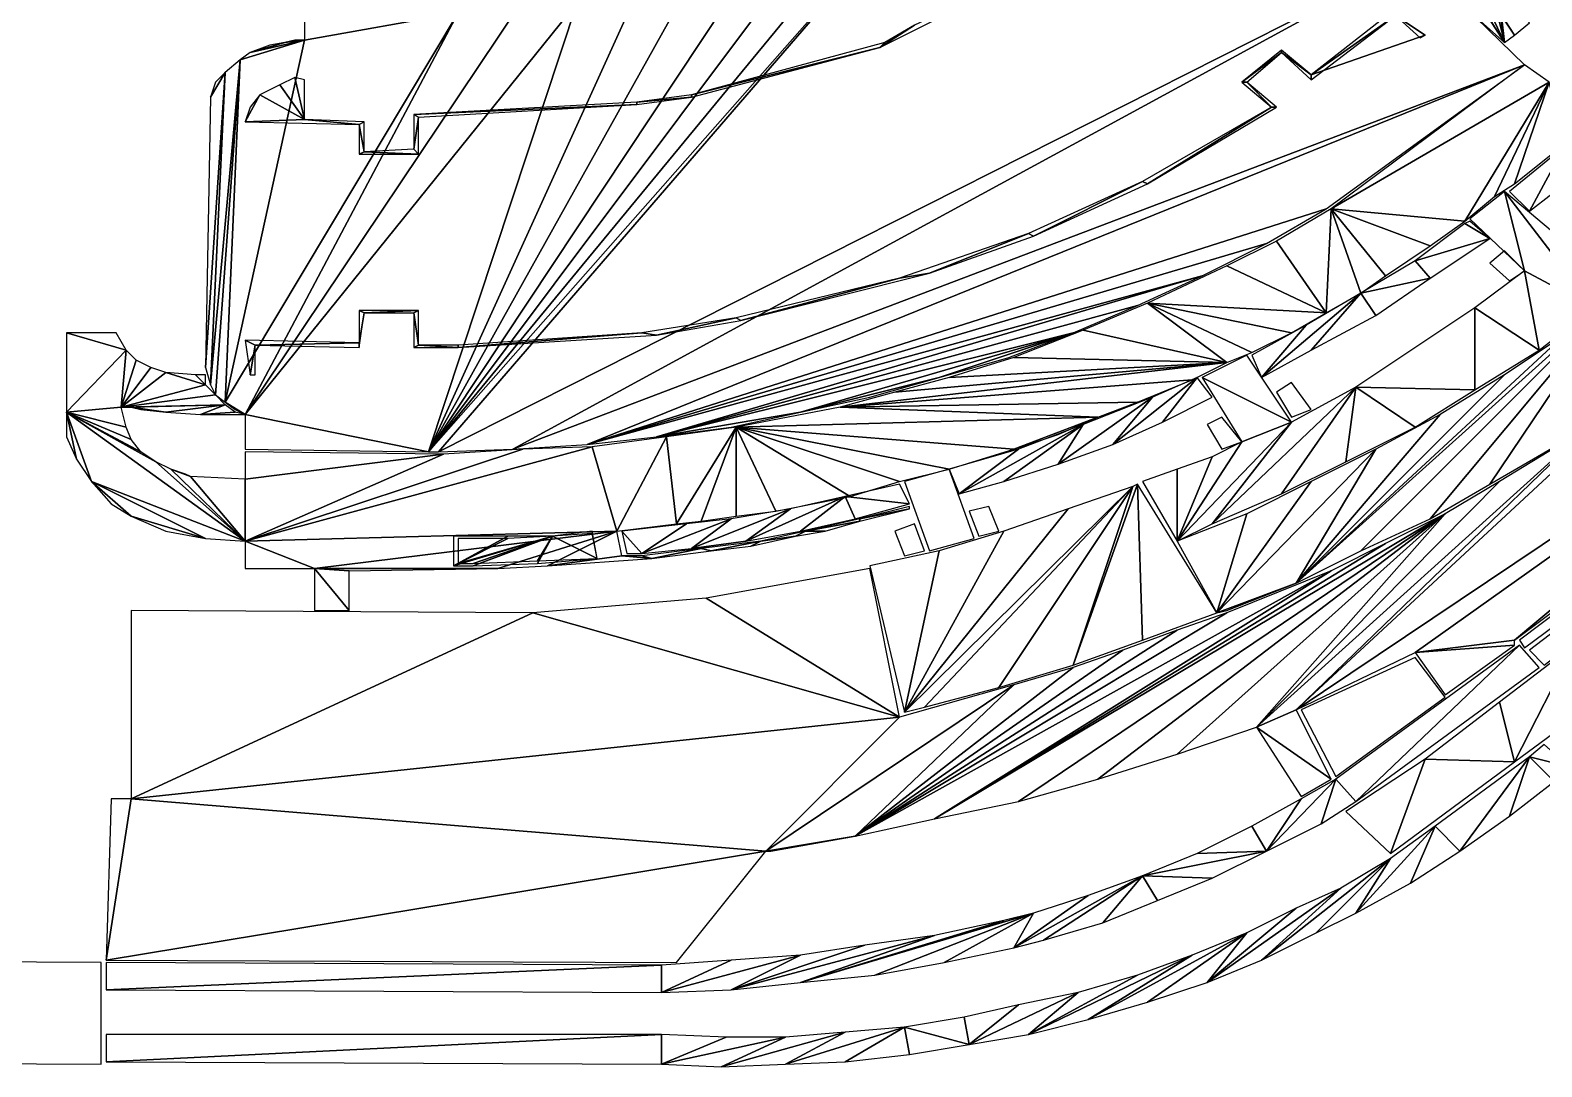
# Model space of a CAD drawing. Extents: x -35430092 to -35393830, y 11991942 to 12015432.
# Drawn here: x -35410964 to -35410115, y 12001135 to 12001716 of the extents above; entities that cross this region are included whole.
import ezdxf

# ---------------------------------------------------------------- set-up
doc = ezdxf.new("R2010")
doc.units = 0

msp = doc.modelspace()

# ---------------------------------------------------------------- linework, layer by layer
at = {"layer": 'mg_to_dxf', "color": 52}
for points in [[(-35410575.72, 12002894.09), (-35410575.72, 12002894.09), (-35410096.86, 12001709.47), (-35410511.69, 12002882.96)], [(-35410096.86, 12001709.47), (-35410096.86, 12001709.47), (-35410575.72, 12002894.09), (-35410096.86, 12001719.21)], [(-35410511.69, 12002882.96), (-35410511.69, 12002882.96), (-35410096.86, 12001709.47), (-35410450.44, 12002867.64)], [(-35410135.84, 12001709.47), (-35410135.84, 12001709.47), (-35410881.97, 12002867.64), (-35410873.62, 12002870.43)], [(-35410135.84, 12001709.47), (-35410135.84, 12001709.47), (-35410873.62, 12002870.43), (-35410144.19, 12001765.15)], [(-35410130.27, 12001713.65), (-35410130.27, 12001713.65), (-35410895.89, 12002857.9), (-35410881.97, 12002867.64)], [(-35410130.27, 12001713.65), (-35410130.27, 12001713.65), (-35410881.97, 12002867.64), (-35410135.84, 12001709.47)], [(-35410450.44, 12002867.64), (-35410450.44, 12002867.64), (-35410096.86, 12001709.47), (-35410380.84, 12002845.37)], [(-35410130.27, 12001713.65), (-35410130.27, 12001713.65), (-35410895.89, 12002857.9), (-35410130.27, 12001713.65)], [(-35410130.27, 12001713.65), (-35410130.27, 12001713.65), (-35410895.89, 12002857.9)], [(-35410121.92, 12001720.61), (-35410121.92, 12001720.61), (-35410895.89, 12002857.9), (-35410130.27, 12001713.65)], [(-35410380.84, 12002845.37), (-35410380.84, 12002845.37), (-35410096.86, 12001709.47), (-35410353, 12002834.23)], [(-35410353, 12002834.23), (-35410353, 12002834.23), (-35410096.86, 12001709.47), (-35410280.61, 12002800.83)], [(-35410280.61, 12002800.83), (-35410280.61, 12002800.83), (-35410096.86, 12001709.47), (-35410252.77, 12002786.91)], [(-35410252.77, 12002786.91), (-35410252.77, 12002786.91), (-35410096.86, 12001709.47), (-35410169.25, 12002735.4)], [(-35410169.25, 12002735.4), (-35410169.25, 12002735.4), (-35410096.86, 12001709.47), (-35410080.16, 12002661.62)], [(-35410734.41, 12001479.78), (-35410734.41, 12001479.78), (-35410469.93, 12001786.03), (-35410739.98, 12001479.78)], [(-35410469.93, 12001786.03), (-35410469.93, 12001786.03), (-35410497.77, 12001773.5), (-35410739.98, 12001479.78)], [(-35410185.95, 12001756.8), (-35410185.95, 12001756.8), (-35410469.93, 12001786.03), (-35410734.41, 12001479.78)], [(-35410528.39, 12001762.37), (-35410528.39, 12001762.37), (-35410739.98, 12001479.78), (-35410497.77, 12001773.5)], [(-35410486.63, 12001706.69), (-35410486.63, 12001706.69), (-35410366.92, 12001766.54), (-35410467.14, 12001719.21)], [(-35410559.02, 12001752.62), (-35410559.02, 12001752.62), (-35410739.98, 12001479.78), (-35410528.39, 12001762.37)], [(-35410141.41, 12001759.58), (-35410141.41, 12001759.58), (-35410135.84, 12001709.47), (-35410144.19, 12001765.15)], [(-35410141.41, 12001759.58), (-35410141.41, 12001759.58), (-35410141.41, 12001754.01), (-35410135.84, 12001709.47)], [(-35410592.43, 12001744.27), (-35410592.43, 12001744.27), (-35410739.98, 12001479.78), (-35410559.02, 12001752.62)], [(-35410692.65, 12001481.18), (-35410692.65, 12001481.18), (-35410185.95, 12001756.8), (-35410734.41, 12001479.78)], [(-35410124.7, 12001696.94), (-35410124.7, 12001696.94), (-35410185.95, 12001756.8), (-35410692.65, 12001481.18)], [(-35410141.41, 12001754.01), (-35410141.41, 12001754.01), (-35410141.41, 12001748.45), (-35410135.84, 12001709.47)], [(-35410623.05, 12001737.31), (-35410623.05, 12001737.31), (-35410739.98, 12001479.78), (-35410592.43, 12001744.27)], [(-35410144.19, 12001742.88), (-35410144.19, 12001742.88), (-35410149.76, 12001738.7), (-35410135.84, 12001709.47)], [(-35410141.41, 12001748.45), (-35410141.41, 12001748.45), (-35410144.19, 12001742.88), (-35410135.84, 12001709.47)], [(-35410656.46, 12001731.74), (-35410656.46, 12001731.74), (-35410739.98, 12001479.78), (-35410623.05, 12001737.31)], [(-35410149.76, 12001738.7), (-35410149.76, 12001738.7), (-35410160.9, 12001731.74), (-35410135.84, 12001709.47)], [(-35410842.99, 12001500.66), (-35410842.99, 12001500.66), (-35410723.28, 12001726.17), (-35410854.13, 12001507.62)], [(-35410723.28, 12001726.17), (-35410723.28, 12001726.17), (-35410809.58, 12001710.86), (-35410854.13, 12001507.62)], [(-35410842.99, 12001500.66), (-35410842.99, 12001500.66), (-35410739.98, 12001479.78), (-35410656.46, 12001731.74)], [(-35410689.87, 12001728.96), (-35410689.87, 12001728.96), (-35410842.99, 12001500.66), (-35410656.46, 12001731.74)], [(-35410689.87, 12001728.96), (-35410689.87, 12001728.96), (-35410723.28, 12001726.17), (-35410842.99, 12001500.66)], [(-35410723.28, 12001726.17), (-35410723.28, 12001726.17), (-35410809.58, 12001727.57), (-35410809.58, 12001710.86)], [(-35410244.42, 12001691.37), (-35410244.42, 12001691.37), (-35410180.38, 12001713.65), (-35410199.87, 12001726.17)], [(-35410197.09, 12001724.78), (-35410197.09, 12001724.78), (-35410180.38, 12001713.65), (-35410244.42, 12001691.37)], [(-35410244.42, 12001688.59), (-35410244.42, 12001688.59), (-35410197.09, 12001724.78), (-35410244.42, 12001691.37)], [(-35410197.09, 12001724.78), (-35410197.09, 12001724.78), (-35410183.17, 12001712.25), (-35410180.38, 12001713.65)], [(-35410486.63, 12001706.69), (-35410486.63, 12001706.69), (-35410467.14, 12001719.21), (-35410483.85, 12001709.47)], [(-35410854.13, 12001507.62), (-35410854.13, 12001507.62), (-35410809.58, 12001710.86), (-35410845.78, 12001699.73)], [(-35410845.78, 12001699.73), (-35410845.78, 12001699.73), (-35410809.58, 12001710.86), (-35410840.21, 12001703.9)], [(-35410809.58, 12001710.86), (-35410809.58, 12001710.86), (-35410820.72, 12001709.47), (-35410840.21, 12001703.9)], [(-35410840.21, 12001703.9), (-35410840.21, 12001703.9), (-35410820.72, 12001709.47), (-35410829.07, 12001708.08)], [(-35410809.58, 12001710.86), (-35410809.58, 12001710.86), (-35410815.15, 12001710.86), (-35410820.72, 12001709.47)], [(-35410592.43, 12001680.24), (-35410592.43, 12001680.24), (-35410486.63, 12001706.69), (-35410483.85, 12001709.47)], [(-35410862.48, 12001517.37), (-35410862.48, 12001517.37), (-35410845.78, 12001699.73), (-35410854.13, 12001692.76)], [(-35410859.7, 12001511.8), (-35410859.7, 12001511.8), (-35410845.78, 12001699.73), (-35410862.48, 12001517.37)], [(-35410859.7, 12001511.8), (-35410859.7, 12001511.8), (-35410854.13, 12001507.62), (-35410845.78, 12001699.73)], [(-35410592.43, 12001678.84), (-35410592.43, 12001678.84), (-35410486.63, 12001706.69), (-35410592.43, 12001680.24)], [(-35410283.39, 12001687.2), (-35410283.39, 12001687.2), (-35410261.12, 12001703.9), (-35410261.12, 12001705.29)], [(-35410280.61, 12001687.2), (-35410280.61, 12001687.2), (-35410261.12, 12001703.9), (-35410283.39, 12001687.2)], [(-35410261.12, 12001703.9), (-35410261.12, 12001703.9), (-35410244.42, 12001691.37), (-35410261.12, 12001705.29)], [(-35410261.12, 12001703.9), (-35410261.12, 12001703.9), (-35410244.42, 12001688.59), (-35410244.42, 12001691.37)], [(-35410865.27, 12001527.11), (-35410865.27, 12001527.11), (-35410854.13, 12001692.76), (-35410862.48, 12001678.84)], [(-35410862.48, 12001517.37), (-35410862.48, 12001517.37), (-35410854.13, 12001692.76), (-35410865.27, 12001527.11)], [(-35410862.48, 12001678.84), (-35410862.48, 12001678.84), (-35410854.13, 12001692.76), (-35410859.7, 12001687.2)], [(-35410809.58, 12001666.32), (-35410809.58, 12001666.32), (-35410815.15, 12001689.98), (-35410823.5, 12001685.8)], [(-35410809.58, 12001666.32), (-35410809.58, 12001666.32), (-35410809.58, 12001688.59), (-35410815.15, 12001689.98)], [(-35410650.89, 12001483.96), (-35410650.89, 12001483.96), (-35410124.7, 12001696.94), (-35410692.65, 12001481.18)], [(-35410236.07, 12001616.2), (-35410236.07, 12001616.2), (-35410124.7, 12001696.94), (-35410650.89, 12001483.96)], [(-35410110.78, 12001687.2), (-35410110.78, 12001687.2), (-35410124.7, 12001696.94), (-35410233.28, 12001616.2)], [(-35410809.58, 12001666.32), (-35410809.58, 12001666.32), (-35410823.5, 12001685.8), (-35410834.64, 12001680.24)], [(-35410266.69, 12001673.28), (-35410266.69, 12001673.28), (-35410280.61, 12001687.2), (-35410283.39, 12001687.2)], [(-35410263.91, 12001673.28), (-35410263.91, 12001673.28), (-35410280.61, 12001687.2), (-35410266.69, 12001673.28)], [(-35410110.78, 12001687.2), (-35410110.78, 12001687.2), (-35410233.28, 12001616.2), (-35410158.11, 12001609.24)], [(-35410141.41, 12001623.16), (-35410141.41, 12001623.16), (-35410110.78, 12001687.2), (-35410158.11, 12001609.24)], [(-35410130.27, 12001630.12), (-35410130.27, 12001630.12), (-35410110.78, 12001687.2), (-35410141.41, 12001623.16)], [(-35410110.78, 12001687.2), (-35410110.78, 12001687.2), (-35410130.27, 12001630.12), (-35410102.43, 12001652.4)], [(-35410842.99, 12001664.92), (-35410842.99, 12001664.92), (-35410834.64, 12001680.24), (-35410840.21, 12001673.28)], [(-35410809.58, 12001666.32), (-35410809.58, 12001666.32), (-35410834.64, 12001680.24), (-35410842.99, 12001664.92)], [(-35410748.33, 12001669.1), (-35410748.33, 12001669.1), (-35410623.05, 12001674.67), (-35410623.05, 12001676.06)], [(-35410745.55, 12001667.71), (-35410745.55, 12001667.71), (-35410623.05, 12001674.67), (-35410748.33, 12001669.1)], [(-35410623.05, 12001676.06), (-35410623.05, 12001676.06), (-35410592.43, 12001678.84), (-35410592.43, 12001680.24)], [(-35410623.05, 12001674.67), (-35410623.05, 12001674.67), (-35410592.43, 12001678.84), (-35410623.05, 12001676.06)], [(-35410336.29, 12001630.12), (-35410336.29, 12001630.12), (-35410266.69, 12001673.28), (-35410339.08, 12001631.52)], [(-35410336.29, 12001630.12), (-35410336.29, 12001630.12), (-35410263.91, 12001673.28), (-35410266.69, 12001673.28)], [(-35410778.96, 12001663.53), (-35410778.96, 12001663.53), (-35410809.58, 12001666.32), (-35410842.99, 12001664.92)], [(-35410776.18, 12001664.92), (-35410776.18, 12001664.92), (-35410809.58, 12001666.32), (-35410778.96, 12001663.53)], [(-35410776.18, 12001648.22), (-35410776.18, 12001648.22), (-35410776.18, 12001664.92), (-35410778.96, 12001663.53)], [(-35410745.55, 12001667.71), (-35410745.55, 12001667.71), (-35410748.33, 12001669.1), (-35410748.33, 12001649.61)], [(-35410745.55, 12001667.71), (-35410745.55, 12001667.71), (-35410748.33, 12001649.61), (-35410745.55, 12001646.83)], [(-35410776.18, 12001648.22), (-35410776.18, 12001648.22), (-35410778.96, 12001663.53), (-35410778.96, 12001646.83)], [(-35410745.55, 12001646.83), (-35410745.55, 12001646.83), (-35410776.18, 12001648.22), (-35410778.96, 12001646.83)], [(-35410748.33, 12001649.61), (-35410748.33, 12001649.61), (-35410776.18, 12001648.22), (-35410745.55, 12001646.83)], [(-35410102.43, 12001651), (-35410102.43, 12001651), (-35410133.05, 12001625.95), (-35410121.92, 12001614.81)], [(-35410102.43, 12001651), (-35410102.43, 12001651), (-35410121.92, 12001614.81), (-35410096.86, 12001634.3)], [(-35410400.33, 12001600.89), (-35410400.33, 12001600.89), (-35410339.08, 12001631.52), (-35410403.11, 12001602.28)], [(-35410400.33, 12001600.89), (-35410400.33, 12001600.89), (-35410336.29, 12001630.12), (-35410339.08, 12001631.52)], [(-35410124.7, 12001581.4), (-35410124.7, 12001581.4), (-35410135.84, 12001625.95), (-35410155.33, 12001610.63)], [(-35410085.73, 12001560.52), (-35410085.73, 12001560.52), (-35410135.84, 12001625.95), (-35410124.7, 12001581.4)], [(-35410085.73, 12001560.52), (-35410085.73, 12001560.52), (-35410099.65, 12001595.32), (-35410135.84, 12001625.95)], [(-35410269.47, 12001596.71), (-35410269.47, 12001596.71), (-35410236.07, 12001616.2), (-35410650.89, 12001483.96)], [(-35410236.07, 12001557.74), (-35410236.07, 12001557.74), (-35410233.28, 12001616.2), (-35410263.91, 12001598.11)], [(-35410216.58, 12001568.87), (-35410216.58, 12001568.87), (-35410233.28, 12001616.2), (-35410236.07, 12001557.74)], [(-35410158.11, 12001609.24), (-35410158.11, 12001609.24), (-35410233.28, 12001616.2), (-35410177.6, 12001595.32)], [(-35410233.28, 12001616.2), (-35410233.28, 12001616.2), (-35410216.58, 12001568.87), (-35410202.66, 12001578.62)], [(-35410177.6, 12001595.32), (-35410177.6, 12001595.32), (-35410233.28, 12001616.2), (-35410202.66, 12001578.62)], [(-35410185.95, 12001586.97), (-35410185.95, 12001586.97), (-35410144.19, 12001599.5), (-35410158.11, 12001607.85)], [(-35410158.11, 12001607.85), (-35410158.11, 12001607.85), (-35410144.19, 12001599.5), (-35410155.33, 12001609.24)], [(-35410269.47, 12001596.71), (-35410269.47, 12001596.71), (-35410650.89, 12001483.96), (-35410305.67, 12001578.62)], [(-35410458.79, 12001580.01), (-35410458.79, 12001580.01), (-35410403.11, 12001602.28), (-35410475.5, 12001577.23)], [(-35410458.79, 12001580.01), (-35410458.79, 12001580.01), (-35410400.33, 12001600.89), (-35410403.11, 12001602.28)], [(-35410263.91, 12001598.11), (-35410263.91, 12001598.11), (-35410291.75, 12001584.19), (-35410236.07, 12001557.74)], [(-35410185.95, 12001586.97), (-35410185.95, 12001586.97), (-35410177.6, 12001577.23), (-35410144.19, 12001599.5)], [(-35410252.77, 12001335.01), (-35410252.77, 12001335.01), (-35409868.57, 12001592.54), (-35410063.45, 12001510.41)], [(-35410252.77, 12001335.01), (-35410252.77, 12001335.01), (-35410185.95, 12001367.03), (-35409868.57, 12001592.54)], [(-35410185.95, 12001367.03), (-35410185.95, 12001367.03), (-35410130.27, 12001373.99), (-35409868.57, 12001592.54)], [(-35410135.84, 12001592.54), (-35410144.19, 12001585.58), (-35410133.05, 12001575.83), (-35410124.7, 12001581.4)], [(-35409868.57, 12001592.54), (-35409868.57, 12001592.54), (-35410130.27, 12001373.99), (-35409854.65, 12001580.01)], [(-35410564.59, 12001553.56), (-35410564.59, 12001553.56), (-35410458.79, 12001580.01), (-35410475.5, 12001577.23)], [(-35410291.75, 12001584.19), (-35410291.75, 12001584.19), (-35410336.29, 12001563.31), (-35410236.07, 12001557.74)], [(-35410216.58, 12001568.87), (-35410216.58, 12001568.87), (-35410177.6, 12001577.23), (-35410185.95, 12001586.97)], [(-35410152.54, 12001560.52), (-35410152.54, 12001560.52), (-35410116.35, 12001536.86), (-35410124.7, 12001581.4)], [(-35410124.7, 12001581.4), (-35410124.7, 12001581.4), (-35410116.35, 12001536.86), (-35410085.73, 12001560.52)], [(-35410305.67, 12001578.62), (-35410305.67, 12001578.62), (-35410650.89, 12001483.96), (-35410611.92, 12001488.14)], [(-35410305.67, 12001578.62), (-35410305.67, 12001578.62), (-35410611.92, 12001488.14), (-35410341.86, 12001561.91)], [(-35410564.59, 12001553.56), (-35410564.59, 12001553.56), (-35410475.5, 12001577.23), (-35410567.37, 12001554.95)], [(-35410216.58, 12001568.87), (-35410216.58, 12001568.87), (-35410208.22, 12001556.35), (-35410177.6, 12001577.23)], [(-35410336.29, 12001563.31), (-35410336.29, 12001563.31), (-35410372.49, 12001547.99), (-35410291.75, 12001529.9)], [(-35410336.29, 12001563.31), (-35410336.29, 12001563.31), (-35410255.55, 12001546.6), (-35410236.07, 12001557.74)], [(-35410336.29, 12001563.31), (-35410336.29, 12001563.31), (-35410277.83, 12001535.46), (-35410255.55, 12001546.6)], [(-35410336.29, 12001563.31), (-35410336.29, 12001563.31), (-35410291.75, 12001529.9), (-35410277.83, 12001535.46)], [(-35410272.26, 12001521.54), (-35410272.26, 12001521.54), (-35410244.42, 12001536.86), (-35410216.58, 12001568.87)], [(-35410247.2, 12001550.78), (-35410247.2, 12001550.78), (-35410272.26, 12001521.54), (-35410216.58, 12001568.87)], [(-35410252.77, 12001406.01), (-35410252.77, 12001406.01), (-35410216.58, 12001424.1), (-35410071.81, 12001568.87)], [(-35410102.43, 12001545.21), (-35410102.43, 12001545.21), (-35410252.77, 12001406.01), (-35410071.81, 12001568.87)], [(-35410216.58, 12001568.87), (-35410216.58, 12001568.87), (-35410244.42, 12001536.86), (-35410208.22, 12001556.35)], [(-35410071.81, 12001568.87), (-35410071.81, 12001568.87), (-35410216.58, 12001424.1), (-35410177.6, 12001442.2)], [(-35410071.81, 12001568.87), (-35410071.81, 12001568.87), (-35410177.6, 12001442.2), (-35410144.19, 12001461.69)], [(-35410071.81, 12001568.87), (-35410071.81, 12001568.87), (-35410144.19, 12001461.69), (-35410108, 12001482.57)], [(-35410778.96, 12001559.13), (-35410778.96, 12001559.13), (-35410778.96, 12001541.03), (-35410776.18, 12001557.74)], [(-35410745.55, 12001559.13), (-35410745.55, 12001559.13), (-35410778.96, 12001559.13), (-35410776.18, 12001557.74)], [(-35410778.96, 12001541.03), (-35410778.96, 12001541.03), (-35410778.96, 12001538.25), (-35410776.18, 12001557.74)], [(-35410745.55, 12001559.13), (-35410745.55, 12001559.13), (-35410776.18, 12001557.74), (-35410748.33, 12001557.74)], [(-35410745.55, 12001539.64), (-35410745.55, 12001539.64), (-35410745.55, 12001559.13), (-35410748.33, 12001557.74)], [(-35410745.55, 12001539.64), (-35410745.55, 12001539.64), (-35410748.33, 12001557.74), (-35410748.33, 12001538.25)], [(-35410611.92, 12001545.21), (-35410611.92, 12001545.21), (-35410567.37, 12001554.95), (-35410620.27, 12001546.6)], [(-35410341.86, 12001561.91), (-35410341.86, 12001561.91), (-35410611.92, 12001488.14), (-35410378.05, 12001546.6)], [(-35410611.92, 12001545.21), (-35410611.92, 12001545.21), (-35410564.59, 12001553.56), (-35410567.37, 12001554.95)], [(-35410219.36, 12001515.98), (-35410219.36, 12001515.98), (-35410152.54, 12001514.58), (-35410152.54, 12001560.52)], [(-35410152.54, 12001560.52), (-35410152.54, 12001560.52), (-35410152.54, 12001514.58), (-35410116.35, 12001536.86)], [(-35410909.81, 12001536.86), (-35410909.81, 12001536.86), (-35410943.22, 12001546.6), (-35410943.22, 12001502.06)], [(-35410909.81, 12001536.86), (-35410909.81, 12001536.86), (-35410915.38, 12001546.6), (-35410943.22, 12001546.6)], [(-35410723.28, 12001538.25), (-35410723.28, 12001538.25), (-35410620.27, 12001546.6), (-35410723.28, 12001539.64)], [(-35410723.28, 12001538.25), (-35410723.28, 12001538.25), (-35410611.92, 12001545.21), (-35410620.27, 12001546.6)], [(-35410378.05, 12001546.6), (-35410378.05, 12001546.6), (-35410611.92, 12001488.14), (-35410531.18, 12001502.06)], [(-35410378.05, 12001546.6), (-35410378.05, 12001546.6), (-35410531.18, 12001502.06), (-35410453.22, 12001521.54)], [(-35410414.25, 12001532.68), (-35410414.25, 12001532.68), (-35410378.05, 12001546.6), (-35410453.22, 12001521.54)], [(-35410372.49, 12001547.99), (-35410372.49, 12001547.99), (-35410411.46, 12001532.68), (-35410291.75, 12001529.9)], [(-35410247.2, 12001550.78), (-35410247.2, 12001550.78), (-35410277.83, 12001534.07), (-35410272.26, 12001521.54)], [(-35410842.99, 12001542.42), (-35410842.99, 12001542.42), (-35410840.21, 12001522.94), (-35410837.43, 12001539.64)], [(-35410778.96, 12001541.03), (-35410778.96, 12001541.03), (-35410842.99, 12001542.42), (-35410837.43, 12001539.64)], [(-35410837.43, 12001539.64), (-35410837.43, 12001539.64), (-35410840.21, 12001522.94), (-35410837.43, 12001522.94)], [(-35410778.96, 12001541.03), (-35410778.96, 12001541.03), (-35410837.43, 12001539.64), (-35410778.96, 12001538.25)], [(-35410745.55, 12001539.64), (-35410745.55, 12001539.64), (-35410748.33, 12001538.25), (-35410723.28, 12001538.25)], [(-35410745.55, 12001539.64), (-35410745.55, 12001539.64), (-35410723.28, 12001538.25), (-35410723.28, 12001539.64)], [(-35410135.84, 12001522.94), (-35410135.84, 12001522.94), (-35410252.77, 12001406.01), (-35410102.43, 12001545.21)], [(-35410912.6, 12001504.84), (-35410912.6, 12001504.84), (-35410909.81, 12001536.86), (-35410943.22, 12001502.06)], [(-35410912.6, 12001504.84), (-35410912.6, 12001504.84), (-35410904.24, 12001531.29), (-35410909.81, 12001536.86)], [(-35410912.6, 12001504.84), (-35410912.6, 12001504.84), (-35410895.89, 12001527.11), (-35410904.24, 12001531.29)], [(-35410291.75, 12001529.9), (-35410291.75, 12001529.9), (-35410508.9, 12001504.84), (-35410311.24, 12001520.15)], [(-35410478.28, 12001513.19), (-35410478.28, 12001513.19), (-35410508.9, 12001504.84), (-35410291.75, 12001529.9)], [(-35410447.66, 12001521.54), (-35410447.66, 12001521.54), (-35410478.28, 12001513.19), (-35410291.75, 12001529.9)], [(-35410411.46, 12001532.68), (-35410411.46, 12001532.68), (-35410447.66, 12001521.54), (-35410291.75, 12001529.9)], [(-35410255.55, 12001496.49), (-35410255.55, 12001496.49), (-35410280.61, 12001534.07), (-35410305.67, 12001521.54)], [(-35410912.6, 12001504.84), (-35410912.6, 12001504.84), (-35410887.54, 12001524.33), (-35410895.89, 12001527.11)], [(-35410912.6, 12001504.84), (-35410912.6, 12001504.84), (-35410865.27, 12001517.37), (-35410887.54, 12001524.33)], [(-35410887.54, 12001524.33), (-35410887.54, 12001524.33), (-35410865.27, 12001517.37), (-35410870.83, 12001522.94)], [(-35410865.27, 12001517.37), (-35410865.27, 12001517.37), (-35410865.27, 12001522.94), (-35410870.83, 12001522.94)], [(-35410453.22, 12001521.54), (-35410453.22, 12001521.54), (-35410531.18, 12001502.06), (-35410492.2, 12001510.41)], [(-35410508.9, 12001504.84), (-35410508.9, 12001504.84), (-35410341.86, 12001507.62), (-35410311.24, 12001520.15)], [(-35410308.45, 12001521.54), (-35410308.45, 12001521.54), (-35410355.78, 12001483.96), (-35410327.94, 12001496.49)], [(-35410333.51, 12001510.41), (-35410333.51, 12001510.41), (-35410355.78, 12001483.96), (-35410308.45, 12001521.54)], [(-35410308.45, 12001521.54), (-35410308.45, 12001521.54), (-35410327.94, 12001496.49), (-35410300.1, 12001510.41)], [(-35410255.55, 12001496.49), (-35410255.55, 12001496.49), (-35410305.67, 12001521.54), (-35410283.39, 12001485.35)], [(-35410172.03, 12001500.66), (-35410172.03, 12001500.66), (-35410252.77, 12001406.01), (-35410135.84, 12001522.94)], [(-35410912.6, 12001504.84), (-35410912.6, 12001504.84), (-35410859.7, 12001511.8), (-35410865.27, 12001517.37)], [(-35410912.6, 12001504.84), (-35410912.6, 12001504.84), (-35410854.13, 12001506.23), (-35410859.7, 12001511.8)], [(-35410219.36, 12001515.98), (-35410219.36, 12001515.98), (-35410300.1, 12001439.41), (-35410261.12, 12001456.12)], [(-35410255.55, 12001496.49), (-35410255.55, 12001496.49), (-35410300.1, 12001439.41), (-35410219.36, 12001515.98)], [(-35410263.91, 12001513.19), (-35410255.55, 12001499.27), (-35410244.42, 12001503.45), (-35410255.55, 12001518.76)], [(-35410219.36, 12001515.98), (-35410219.36, 12001515.98), (-35410261.12, 12001456.12), (-35410224.93, 12001474.22)], [(-35410219.36, 12001515.98), (-35410219.36, 12001515.98), (-35410224.93, 12001474.22), (-35410185.95, 12001493.7)], [(-35410152.54, 12001514.58), (-35410152.54, 12001514.58), (-35410219.36, 12001515.98), (-35410185.95, 12001493.7)], [(-35410909.81, 12001493.7), (-35410909.81, 12001493.7), (-35410912.6, 12001504.84), (-35410943.22, 12001502.06)], [(-35410912.6, 12001504.84), (-35410912.6, 12001504.84), (-35410907.03, 12001504.84), (-35410854.13, 12001506.23)], [(-35410907.03, 12001504.84), (-35410907.03, 12001504.84), (-35410887.54, 12001502.06), (-35410854.13, 12001506.23)], [(-35410907.03, 12001504.84), (-35410907.03, 12001504.84), (-35410901.46, 12001503.45), (-35410887.54, 12001502.06)], [(-35410854.13, 12001506.23), (-35410854.13, 12001506.23), (-35410887.54, 12001502.06), (-35410868.05, 12001500.66)], [(-35410848.56, 12001502.06), (-35410848.56, 12001502.06), (-35410854.13, 12001506.23), (-35410868.05, 12001500.66)], [(-35410842.99, 12001500.66), (-35410842.99, 12001500.66), (-35410854.13, 12001507.62), (-35410848.56, 12001503.45)], [(-35410508.9, 12001504.84), (-35410508.9, 12001504.84), (-35410567.37, 12001493.7), (-35410364.13, 12001499.27)], [(-35410508.9, 12001504.84), (-35410508.9, 12001504.84), (-35410364.13, 12001499.27), (-35410341.86, 12001507.62)], [(-35410333.51, 12001510.41), (-35410333.51, 12001510.41), (-35410386.41, 12001472.82), (-35410355.78, 12001483.96)], [(-35410372.49, 12001495.1), (-35410372.49, 12001495.1), (-35410386.41, 12001472.82), (-35410333.51, 12001510.41)], [(-35410088.51, 12001493.7), (-35410088.51, 12001493.7), (-35410252.77, 12001335.01), (-35410063.45, 12001510.41)], [(-35410929.3, 12001463.08), (-35410929.3, 12001463.08), (-35410943.22, 12001502.06), (-35410937.65, 12001475.61)], [(-35410842.99, 12001429.67), (-35410842.99, 12001429.67), (-35410943.22, 12001502.06), (-35410929.3, 12001463.08)], [(-35410943.22, 12001502.06), (-35410943.22, 12001502.06), (-35410943.22, 12001488.14), (-35410937.65, 12001475.61)], [(-35410907.03, 12001486.74), (-35410907.03, 12001486.74), (-35410909.81, 12001493.7), (-35410943.22, 12001502.06)], [(-35410901.46, 12001479.78), (-35410901.46, 12001479.78), (-35410907.03, 12001486.74), (-35410943.22, 12001502.06)], [(-35410893.11, 12001474.22), (-35410893.11, 12001474.22), (-35410943.22, 12001502.06), (-35410842.99, 12001429.67)], [(-35410893.11, 12001474.22), (-35410893.11, 12001474.22), (-35410901.46, 12001479.78), (-35410943.22, 12001502.06)], [(-35410848.56, 12001502.06), (-35410848.56, 12001502.06), (-35410868.05, 12001500.66), (-35410842.99, 12001500.66)], [(-35410739.98, 12001479.78), (-35410739.98, 12001479.78), (-35410842.99, 12001500.66), (-35410842.99, 12001481.18)], [(-35410531.18, 12001502.06), (-35410531.18, 12001502.06), (-35410611.92, 12001488.14), (-35410570.15, 12001493.7)], [(-35410411.46, 12001481.18), (-35410411.46, 12001481.18), (-35410364.13, 12001499.27), (-35410567.37, 12001493.7)], [(-35410442.09, 12001456.12), (-35410442.09, 12001456.12), (-35410417.03, 12001463.08), (-35410372.49, 12001495.1)], [(-35410408.68, 12001481.18), (-35410408.68, 12001481.18), (-35410442.09, 12001456.12), (-35410372.49, 12001495.1)], [(-35410372.49, 12001495.1), (-35410372.49, 12001495.1), (-35410417.03, 12001463.08), (-35410386.41, 12001472.82)], [(-35410386.41, 12001489.53), (-35410386.41, 12001489.53), (-35410364.13, 12001499.27), (-35410411.46, 12001481.18)], [(-35410319.59, 12001429.67), (-35410319.59, 12001429.67), (-35410300.1, 12001439.41), (-35410255.55, 12001496.49)], [(-35410319.59, 12001429.67), (-35410319.59, 12001429.67), (-35410255.55, 12001496.49), (-35410283.39, 12001485.35)], [(-35410302.88, 12001495.1), (-35410294.53, 12001481.18), (-35410283.39, 12001485.35), (-35410294.53, 12001499.27)], [(-35410208.22, 12001481.18), (-35410208.22, 12001481.18), (-35410252.77, 12001406.01), (-35410172.03, 12001500.66)], [(-35409957.66, 12001493.7), (-35409963.23, 12001497.88), (-35410127.49, 12001373.99), (-35410124.7, 12001369.81)], [(-35410606.35, 12001488.14), (-35410606.35, 12001488.14), (-35410648.11, 12001482.57), (-35410634.19, 12001435.24)], [(-35410606.35, 12001488.14), (-35410606.35, 12001488.14), (-35410634.19, 12001435.24), (-35410600.78, 12001439.41)], [(-35410567.37, 12001493.7), (-35410567.37, 12001493.7), (-35410606.35, 12001488.14), (-35410600.78, 12001439.41)], [(-35410567.37, 12001493.7), (-35410567.37, 12001493.7), (-35410600.78, 12001439.41), (-35410586.86, 12001440.81)], [(-35410567.37, 12001493.7), (-35410567.37, 12001493.7), (-35410586.86, 12001440.81), (-35410567.37, 12001443.59)], [(-35410567.37, 12001493.7), (-35410567.37, 12001493.7), (-35410503.34, 12001454.73), (-35410475.5, 12001463.08)], [(-35410567.37, 12001493.7), (-35410567.37, 12001493.7), (-35410545.1, 12001446.37), (-35410503.34, 12001454.73)], [(-35410411.46, 12001481.18), (-35410411.46, 12001481.18), (-35410567.37, 12001493.7), (-35410447.66, 12001470.04)], [(-35410447.66, 12001470.04), (-35410447.66, 12001470.04), (-35410567.37, 12001493.7), (-35410475.5, 12001463.08)], [(-35410545.1, 12001446.37), (-35410545.1, 12001446.37), (-35410567.37, 12001493.7), (-35410567.37, 12001443.59)], [(-35410275.04, 12001325.27), (-35410275.04, 12001325.27), (-35410252.77, 12001335.01), (-35410088.51, 12001493.7)], [(-35410275.04, 12001325.27), (-35410275.04, 12001325.27), (-35410088.51, 12001493.7), (-35410138.62, 12001463.08)], [(-35409949.31, 12001485.35), (-35409957.66, 12001493.7), (-35410121.92, 12001368.42), (-35410113.57, 12001360.07)], [(-35410648.11, 12001482.57), (-35410648.11, 12001482.57), (-35410687.09, 12001481.18), (-35410842.99, 12001429.67)], [(-35410634.19, 12001435.24), (-35410634.19, 12001435.24), (-35410648.11, 12001482.57), (-35410842.99, 12001429.67)], [(-35410842.99, 12001429.67), (-35410842.99, 12001429.67), (-35410687.09, 12001481.18), (-35410731.63, 12001478.39)], [(-35410731.63, 12001478.39), (-35410731.63, 12001478.39), (-35410842.99, 12001479.78), (-35410842.99, 12001464.47)], [(-35410842.99, 12001429.67), (-35410842.99, 12001429.67), (-35410731.63, 12001478.39), (-35410842.99, 12001464.47)], [(-35410408.68, 12001481.18), (-35410408.68, 12001481.18), (-35410447.66, 12001470.04), (-35410442.09, 12001456.12)], [(-35410319.59, 12001429.67), (-35410319.59, 12001429.67), (-35410283.39, 12001485.35), (-35410300.1, 12001477)], [(-35410297.32, 12001389.3), (-35410297.32, 12001389.3), (-35410252.77, 12001406.01), (-35410208.22, 12001481.18)], [(-35410297.32, 12001389.3), (-35410297.32, 12001389.3), (-35410208.22, 12001481.18), (-35410244.42, 12001463.08)], [(-35410884.75, 12001470.04), (-35410884.75, 12001470.04), (-35410893.11, 12001474.22), (-35410842.99, 12001429.67)], [(-35410873.62, 12001465.86), (-35410873.62, 12001465.86), (-35410876.4, 12001467.25), (-35410884.75, 12001470.04)], [(-35410873.62, 12001465.86), (-35410873.62, 12001465.86), (-35410884.75, 12001470.04), (-35410842.99, 12001429.67)], [(-35410433.73, 12001431.06), (-35410447.66, 12001470.04), (-35410472.71, 12001463.08), (-35410458.79, 12001424.1)], [(-35410319.59, 12001470.04), (-35410319.59, 12001470.04), (-35410339.08, 12001463.08), (-35410319.59, 12001429.67)], [(-35410319.59, 12001470.04), (-35410319.59, 12001470.04), (-35410319.59, 12001429.67), (-35410300.1, 12001477)], [(-35410865.27, 12001431.06), (-35410865.27, 12001431.06), (-35410929.3, 12001463.08), (-35410907.03, 12001443.59)], [(-35410907.03, 12001443.59), (-35410907.03, 12001443.59), (-35410929.3, 12001463.08), (-35410918.16, 12001450.55)], [(-35410842.99, 12001429.67), (-35410842.99, 12001429.67), (-35410929.3, 12001463.08), (-35410865.27, 12001431.06)], [(-35410842.99, 12001464.47), (-35410842.99, 12001464.47), (-35410873.62, 12001465.86), (-35410842.99, 12001429.67)], [(-35410506.12, 12001454.73), (-35410506.12, 12001454.73), (-35410469.93, 12001450.55), (-35410475.5, 12001461.69)], [(-35410341.86, 12001461.69), (-35410341.86, 12001461.69), (-35410378.05, 12001360.07), (-35410339.08, 12001373.99)], [(-35410344.64, 12001460.29), (-35410344.64, 12001460.29), (-35410378.05, 12001360.07), (-35410341.86, 12001461.69)], [(-35410341.86, 12001461.69), (-35410341.86, 12001461.69), (-35410339.08, 12001373.99), (-35410297.32, 12001389.3)], [(-35410280.61, 12001444.98), (-35410280.61, 12001444.98), (-35410297.32, 12001389.3), (-35410244.42, 12001463.08)], [(-35410169.25, 12001444.98), (-35410169.25, 12001444.98), (-35410275.04, 12001325.27), (-35410138.62, 12001463.08)], [(-35410561.8, 12001429.67), (-35410561.8, 12001429.67), (-35410531.18, 12001435.24), (-35410506.12, 12001454.73)], [(-35410561.8, 12001429.67), (-35410561.8, 12001429.67), (-35410506.12, 12001454.73), (-35410536.75, 12001447.77)], [(-35410506.12, 12001454.73), (-35410506.12, 12001454.73), (-35410531.18, 12001435.24), (-35410500.55, 12001442.2)], [(-35410506.12, 12001454.73), (-35410506.12, 12001454.73), (-35410500.55, 12001442.2), (-35410469.93, 12001450.55)], [(-35410472.71, 12001333.62), (-35410472.71, 12001333.62), (-35410461.58, 12001336.4), (-35410344.64, 12001460.29)], [(-35410472.71, 12001333.62), (-35410472.71, 12001333.62), (-35410344.64, 12001460.29), (-35410380.84, 12001447.77)], [(-35410344.64, 12001460.29), (-35410344.64, 12001460.29), (-35410461.58, 12001336.4), (-35410419.81, 12001347.54)], [(-35410344.64, 12001460.29), (-35410344.64, 12001460.29), (-35410419.81, 12001347.54), (-35410378.05, 12001360.07)], [(-35410536.75, 12001447.77), (-35410536.75, 12001447.77), (-35410592.43, 12001425.49), (-35410561.8, 12001429.67)], [(-35410570.15, 12001442.2), (-35410570.15, 12001442.2), (-35410592.43, 12001425.49), (-35410536.75, 12001447.77)], [(-35410497.77, 12001442.2), (-35410497.77, 12001442.2), (-35410469.93, 12001447.77), (-35410469.93, 12001449.16)], [(-35410497.77, 12001442.2), (-35410497.77, 12001442.2), (-35410497.77, 12001440.81), (-35410469.93, 12001447.77)], [(-35410472.71, 12001333.62), (-35410472.71, 12001333.62), (-35410380.84, 12001447.77), (-35410417.03, 12001435.24)], [(-35410456.01, 12001273.76), (-35410456.01, 12001273.76), (-35410408.68, 12001283.51), (-35410169.25, 12001444.98)], [(-35410202.66, 12001428.28), (-35410202.66, 12001428.28), (-35410456.01, 12001273.76), (-35410169.25, 12001444.98)], [(-35410430.95, 12001432.45), (-35410419.81, 12001435.24), (-35410425.38, 12001449.16), (-35410436.52, 12001446.37)], [(-35410169.25, 12001444.98), (-35410169.25, 12001444.98), (-35410408.68, 12001283.51), (-35410364.13, 12001296.03)], [(-35410169.25, 12001444.98), (-35410169.25, 12001444.98), (-35410364.13, 12001296.03), (-35410319.59, 12001309.95)], [(-35410280.61, 12001444.98), (-35410280.61, 12001444.98), (-35410319.59, 12001429.67), (-35410297.32, 12001389.3)], [(-35410275.04, 12001325.27), (-35410275.04, 12001325.27), (-35410169.25, 12001444.98), (-35410319.59, 12001309.95)], [(-35410887.54, 12001435.24), (-35410887.54, 12001435.24), (-35410865.27, 12001431.06), (-35410907.03, 12001443.59)], [(-35410842.99, 12001429.67), (-35410842.99, 12001429.67), (-35410804.02, 12001414.36), (-35410634.19, 12001435.24)], [(-35410634.19, 12001435.24), (-35410634.19, 12001435.24), (-35410804.02, 12001414.36), (-35410701.01, 12001414.36)], [(-35410634.19, 12001435.24), (-35410634.19, 12001435.24), (-35410701.01, 12001414.36), (-35410673.17, 12001415.75)], [(-35410631.4, 12001421.32), (-35410631.4, 12001421.32), (-35410634.19, 12001435.24), (-35410673.17, 12001415.75)], [(-35410670.38, 12001432.45), (-35410670.38, 12001432.45), (-35410645.32, 12001419.93), (-35410648.11, 12001435.24)], [(-35410620.27, 12001422.71), (-35410620.27, 12001422.71), (-35410595.21, 12001439.41), (-35410631.4, 12001435.24)], [(-35410620.27, 12001422.71), (-35410620.27, 12001422.71), (-35410631.4, 12001435.24), (-35410628.62, 12001422.71)], [(-35410570.15, 12001442.2), (-35410570.15, 12001442.2), (-35410595.21, 12001439.41), (-35410620.27, 12001422.71)], [(-35410570.15, 12001442.2), (-35410570.15, 12001442.2), (-35410620.27, 12001422.71), (-35410592.43, 12001425.49)], [(-35410533.96, 12001432.45), (-35410533.96, 12001432.45), (-35410528.39, 12001435.24), (-35410553.45, 12001429.67)], [(-35410533.96, 12001432.45), (-35410533.96, 12001432.45), (-35410517.26, 12001435.24), (-35410528.39, 12001435.24)], [(-35410528.39, 12001435.24), (-35410528.39, 12001435.24), (-35410497.77, 12001440.81), (-35410497.77, 12001442.2)], [(-35410528.39, 12001435.24), (-35410528.39, 12001435.24), (-35410517.26, 12001435.24), (-35410497.77, 12001440.81)], [(-35410472.71, 12001421.32), (-35410461.58, 12001424.1), (-35410467.14, 12001439.41), (-35410478.28, 12001435.24)], [(-35410453.22, 12001424.1), (-35410453.22, 12001424.1), (-35410472.71, 12001333.62), (-35410417.03, 12001435.24)], [(-35410842.99, 12001429.67), (-35410842.99, 12001429.67), (-35410842.99, 12001414.36), (-35410804.02, 12001414.36)], [(-35410726.06, 12001415.75), (-35410726.06, 12001415.75), (-35410714.93, 12001415.75), (-35410670.38, 12001432.45)], [(-35410695.44, 12001432.45), (-35410695.44, 12001432.45), (-35410726.06, 12001432.45), (-35410726.06, 12001415.75)], [(-35410695.44, 12001432.45), (-35410695.44, 12001432.45), (-35410726.06, 12001415.75), (-35410670.38, 12001432.45)], [(-35410723.28, 12001417.14), (-35410723.28, 12001417.14), (-35410714.93, 12001417.14), (-35410670.38, 12001432.45)], [(-35410695.44, 12001431.06), (-35410695.44, 12001431.06), (-35410723.28, 12001417.14), (-35410670.38, 12001432.45)], [(-35410695.44, 12001431.06), (-35410695.44, 12001431.06), (-35410723.28, 12001431.06), (-35410723.28, 12001417.14)], [(-35410670.38, 12001432.45), (-35410670.38, 12001432.45), (-35410714.93, 12001417.14), (-35410678.73, 12001418.53)], [(-35410670.38, 12001432.45), (-35410670.38, 12001432.45), (-35410714.93, 12001415.75), (-35410678.73, 12001417.14)], [(-35410670.38, 12001432.45), (-35410670.38, 12001432.45), (-35410678.73, 12001418.53), (-35410645.32, 12001419.93)], [(-35410670.38, 12001432.45), (-35410670.38, 12001432.45), (-35410678.73, 12001417.14), (-35410645.32, 12001419.93)], [(-35410670.38, 12001432.45), (-35410670.38, 12001432.45), (-35410645.32, 12001419.93), (-35410648.11, 12001433.85)], [(-35410561.8, 12001429.67), (-35410561.8, 12001429.67), (-35410592.43, 12001425.49)], [(-35410586.86, 12001425.49), (-35410586.86, 12001425.49), (-35410581.29, 12001424.1), (-35410553.45, 12001429.67)], [(-35410553.45, 12001429.67), (-35410553.45, 12001429.67), (-35410581.29, 12001424.1), (-35410559.02, 12001426.89)], [(-35410553.45, 12001429.67), (-35410553.45, 12001429.67), (-35410559.02, 12001426.89), (-35410533.96, 12001432.45)], [(-35410456.01, 12001273.76), (-35410456.01, 12001273.76), (-35410202.66, 12001428.28), (-35410233.28, 12001412.97)], [(-35410096.86, 12001371.2), (-35410096.86, 12001371.2), (-35410130.27, 12001305.78), (-35409966.01, 12001426.89)], [(-35410631.4, 12001421.32), (-35410631.4, 12001421.32), (-35410673.17, 12001415.75), (-35410614.7, 12001419.93)], [(-35410620.27, 12001421.32), (-35410620.27, 12001421.32), (-35410631.4, 12001421.32), (-35410614.7, 12001419.93)], [(-35410614.7, 12001419.93), (-35410614.7, 12001419.93), (-35410586.86, 12001425.49), (-35410620.27, 12001421.32)], [(-35410614.7, 12001419.93), (-35410614.7, 12001419.93), (-35410581.29, 12001424.1), (-35410586.86, 12001425.49)], [(-35410453.22, 12001424.1), (-35410453.22, 12001424.1), (-35410492.2, 12001415.75), (-35410472.71, 12001333.62)], [(-35410804.02, 12001414.36), (-35410804.02, 12001414.36), (-35410784.53, 12001390.69), (-35410784.53, 12001412.97)], [(-35410804.02, 12001414.36), (-35410804.02, 12001414.36), (-35410804.02, 12001390.69), (-35410784.53, 12001390.69)], [(-35410804.02, 12001414.36), (-35410804.02, 12001414.36), (-35410784.53, 12001412.97), (-35410701.01, 12001414.36)], [(-35410475.5, 12001330.84), (-35410475.5, 12001330.84), (-35410492.2, 12001414.36), (-35410584.07, 12001397.65)], [(-35410500.55, 12001264.02), (-35410500.55, 12001264.02), (-35410456.01, 12001273.76), (-35410233.28, 12001412.97)], [(-35410291.75, 12001389.3), (-35410291.75, 12001389.3), (-35410500.55, 12001264.02), (-35410233.28, 12001412.97)], [(-35410297.32, 12001389.3), (-35410297.32, 12001389.3), (-35410291.75, 12001390.69), (-35410252.77, 12001406.01)], [(-35410475.5, 12001330.84), (-35410475.5, 12001330.84), (-35410584.07, 12001397.65), (-35410681.52, 12001389.3)], [(-35410907.03, 12001284.9), (-35410907.03, 12001284.9), (-35410681.52, 12001389.3), (-35410907.03, 12001390.69)], [(-35410475.5, 12001330.84), (-35410475.5, 12001330.84), (-35410681.52, 12001389.3), (-35410907.03, 12001284.9)], [(-35410319.59, 12001379.56), (-35410319.59, 12001379.56), (-35410500.55, 12001264.02), (-35410291.75, 12001389.3)], [(-35410500.55, 12001264.02), (-35410500.55, 12001264.02), (-35410319.59, 12001379.56), (-35410350.21, 12001368.42)], [(-35410378.05, 12001358.68), (-35410378.05, 12001358.68), (-35410500.55, 12001264.02), (-35410350.21, 12001368.42)], [(-35410230.5, 12001296.03), (-35410230.5, 12001296.03), (-35410219.36, 12001283.51), (-35410127.49, 12001371.2)], [(-35410127.49, 12001371.2), (-35410127.49, 12001371.2), (-35410219.36, 12001283.51), (-35410116.35, 12001358.68)], [(-35410185.95, 12001367.03), (-35410185.95, 12001367.03), (-35410130.27, 12001371.2), (-35410130.27, 12001373.99)], [(-35410185.95, 12001367.03), (-35410185.95, 12001367.03), (-35410169.25, 12001343.36), (-35410130.27, 12001371.2)], [(-35410130.27, 12001305.78), (-35410130.27, 12001305.78), (-35410096.86, 12001371.2), (-35410138.62, 12001339.19)], [(-35410230.5, 12001297.43), (-35410169.25, 12001341.97), (-35410185.95, 12001364.24), (-35410249.99, 12001335.01)], [(-35410411.46, 12001348.93), (-35410411.46, 12001348.93), (-35410500.55, 12001264.02), (-35410378.05, 12001358.68)], [(-35410550.67, 12001255.67), (-35410550.67, 12001255.67), (-35410500.55, 12001264.02), (-35410411.46, 12001348.93)], [(-35410475.5, 12001330.84), (-35410475.5, 12001330.84), (-35410550.67, 12001255.67), (-35410411.46, 12001348.93)], [(-35410275.04, 12001325.27), (-35410275.04, 12001325.27), (-35410233.28, 12001296.03), (-35410252.77, 12001335.01)], [(-35410130.27, 12001305.78), (-35410130.27, 12001305.78), (-35410138.62, 12001339.19), (-35410180.38, 12001307.17)], [(-35410475.5, 12001330.84), (-35410475.5, 12001330.84), (-35410907.03, 12001284.9), (-35410550.67, 12001255.67)], [(-35410275.04, 12001325.27), (-35410275.04, 12001325.27), (-35410249.99, 12001286.29), (-35410233.28, 12001296.03)], [(-35410121.92, 12001308.56), (-35410121.92, 12001308.56), (-35410174.82, 12001269.59), (-35410160.9, 12001255.67)], [(-35410121.92, 12001308.56), (-35410121.92, 12001308.56), (-35410160.9, 12001255.67), (-35410133.05, 12001275.15)], [(-35410108, 12001294.64), (-35410108, 12001294.64), (-35410121.92, 12001308.56), (-35410133.05, 12001275.15)], [(-35410121.92, 12001308.56), (-35410121.92, 12001308.56), (-35410099.65, 12001302.99), (-35410113.57, 12001315.52)], [(-35410099.65, 12001302.99), (-35410099.65, 12001302.99), (-35410121.92, 12001308.56), (-35410108, 12001294.64)], [(-35410180.38, 12001307.17), (-35410180.38, 12001307.17), (-35410224.93, 12001277.94), (-35410199.87, 12001254.27)], [(-35410180.38, 12001307.17), (-35410180.38, 12001307.17), (-35410199.87, 12001254.27), (-35410130.27, 12001305.78)], [(-35410269.47, 12001255.67), (-35410269.47, 12001255.67), (-35410238.85, 12001270.98), (-35410230.5, 12001296.03)], [(-35410269.47, 12001255.67), (-35410269.47, 12001255.67), (-35410230.5, 12001296.03), (-35410249.99, 12001284.9)], [(-35410230.5, 12001296.03), (-35410230.5, 12001296.03), (-35410238.85, 12001270.98), (-35410219.36, 12001283.51)], [(-35410907.03, 12001284.9), (-35410907.03, 12001284.9), (-35410920.95, 12001194.42), (-35410550.67, 12001255.67)], [(-35410907.03, 12001284.9), (-35410907.03, 12001284.9), (-35410918.16, 12001284.9), (-35410920.95, 12001194.42)], [(-35410269.47, 12001255.67), (-35410269.47, 12001255.67), (-35410249.99, 12001284.9), (-35410277.83, 12001269.59)], [(-35410269.47, 12001255.67), (-35410269.47, 12001255.67), (-35410277.83, 12001269.59), (-35410308.45, 12001254.27)], [(-35410174.82, 12001269.59), (-35410174.82, 12001269.59), (-35410219.36, 12001220.86), (-35410188.74, 12001237.57)], [(-35410174.82, 12001269.59), (-35410174.82, 12001269.59), (-35410199.87, 12001251.49), (-35410219.36, 12001220.86)], [(-35410174.82, 12001269.59), (-35410174.82, 12001269.59), (-35410188.74, 12001237.57), (-35410160.9, 12001255.67)], [(-35410550.67, 12001255.67), (-35410550.67, 12001255.67), (-35410547.88, 12001255.67), (-35410500.55, 12001264.02)], [(-35410550.67, 12001255.67), (-35410550.67, 12001255.67), (-35410920.95, 12001194.42), (-35410600.78, 12001193.02)], [(-35410269.47, 12001255.67), (-35410269.47, 12001255.67), (-35410339.08, 12001241.75), (-35410300.1, 12001240.35)], [(-35410269.47, 12001255.67), (-35410269.47, 12001255.67), (-35410308.45, 12001254.27), (-35410339.08, 12001241.75)], [(-35410272.26, 12001194.42), (-35410272.26, 12001194.42), (-35410241.63, 12001209.73), (-35410199.87, 12001251.49)], [(-35410227.71, 12001234.78), (-35410227.71, 12001234.78), (-35410272.26, 12001194.42), (-35410199.87, 12001251.49)], [(-35410199.87, 12001251.49), (-35410199.87, 12001251.49), (-35410241.63, 12001209.73), (-35410219.36, 12001220.86)], [(-35410394.76, 12001205.55), (-35410394.76, 12001205.55), (-35410339.08, 12001241.75), (-35410411.46, 12001201.38)], [(-35410339.08, 12001241.75), (-35410339.08, 12001241.75), (-35410369.7, 12001230.61), (-35410411.46, 12001201.38)], [(-35410361.35, 12001215.3), (-35410361.35, 12001215.3), (-35410339.08, 12001241.75), (-35410394.76, 12001205.55)], [(-35410330.72, 12001227.82), (-35410330.72, 12001227.82), (-35410339.08, 12001241.75), (-35410361.35, 12001215.3)], [(-35410300.1, 12001240.35), (-35410300.1, 12001240.35), (-35410339.08, 12001241.75), (-35410330.72, 12001227.82)], [(-35410302.88, 12001181.89), (-35410302.88, 12001181.89), (-35410272.26, 12001194.42), (-35410227.71, 12001234.78)], [(-35410252.77, 12001223.65), (-35410252.77, 12001223.65), (-35410302.88, 12001181.89), (-35410227.71, 12001234.78)], [(-35410400.33, 12001220.86), (-35410400.33, 12001220.86), (-35410411.46, 12001201.38), (-35410369.7, 12001230.61)], [(-35410302.88, 12001181.89), (-35410302.88, 12001181.89), (-35410252.77, 12001223.65), (-35410280.61, 12001209.73)], [(-35410531.18, 12001181.89), (-35410531.18, 12001181.89), (-35410489.42, 12001186.06), (-35410400.33, 12001220.86)], [(-35410417.03, 12001216.69), (-35410417.03, 12001216.69), (-35410531.18, 12001181.89), (-35410400.33, 12001220.86)], [(-35410456.01, 12001208.34), (-35410456.01, 12001208.34), (-35410531.18, 12001181.89), (-35410417.03, 12001216.69)], [(-35410400.33, 12001220.86), (-35410400.33, 12001220.86), (-35410489.42, 12001186.06), (-35410450.44, 12001193.02)], [(-35410450.44, 12001193.02), (-35410450.44, 12001193.02), (-35410411.46, 12001201.38), (-35410400.33, 12001220.86)], [(-35410570.15, 12001177.71), (-35410570.15, 12001177.71), (-35410531.18, 12001181.89), (-35410456.01, 12001208.34)], [(-35410494.98, 12001202.77), (-35410494.98, 12001202.77), (-35410570.15, 12001177.71), (-35410456.01, 12001208.34)], [(-35410369.7, 12001161.01), (-35410369.7, 12001161.01), (-35410336.29, 12001170.75), (-35410280.61, 12001209.73)], [(-35410311.24, 12001197.2), (-35410311.24, 12001197.2), (-35410369.7, 12001161.01), (-35410280.61, 12001209.73)], [(-35410280.61, 12001209.73), (-35410280.61, 12001209.73), (-35410336.29, 12001170.75), (-35410302.88, 12001181.89)], [(-35410570.15, 12001177.71), (-35410570.15, 12001177.71), (-35410494.98, 12001202.77), (-35410531.18, 12001197.2)], [(-35410923.73, 12001135.95), (-35410923.73, 12001193.02), (-35411722.76, 12001197.2), (-35411722.76, 12001140.13)], [(-35410920.95, 12001177.71), (-35410920.95, 12001177.71), (-35410609.13, 12001191.63), (-35410920.95, 12001193.02)], [(-35410609.13, 12001176.32), (-35410609.13, 12001176.32), (-35410609.13, 12001191.63), (-35410920.95, 12001177.71)], [(-35410609.13, 12001176.32), (-35410609.13, 12001176.32), (-35410570.15, 12001177.71), (-35410531.18, 12001197.2)], [(-35410570.15, 12001194.42), (-35410570.15, 12001194.42), (-35410609.13, 12001176.32), (-35410531.18, 12001197.2)], [(-35410609.13, 12001176.32), (-35410609.13, 12001176.32), (-35410570.15, 12001194.42), (-35410609.13, 12001191.63)], [(-35410403.11, 12001152.65), (-35410403.11, 12001152.65), (-35410369.7, 12001161.01), (-35410311.24, 12001197.2)], [(-35410341.86, 12001186.06), (-35410341.86, 12001186.06), (-35410403.11, 12001152.65), (-35410311.24, 12001197.2)], [(-35410375.27, 12001176.32), (-35410375.27, 12001176.32), (-35410403.11, 12001152.65), (-35410341.86, 12001186.06)], [(-35410436.52, 12001147.09), (-35410436.52, 12001147.09), (-35410403.11, 12001152.65), (-35410375.27, 12001176.32)], [(-35410436.52, 12001147.09), (-35410436.52, 12001147.09), (-35410375.27, 12001176.32), (-35410408.68, 12001169.36)], [(-35410436.52, 12001147.09), (-35410436.52, 12001147.09), (-35410408.68, 12001169.36), (-35410439.3, 12001162.4)], [(-35410472.71, 12001156.83), (-35410472.71, 12001156.83), (-35410539.53, 12001135.95), (-35410506.12, 12001137.34)], [(-35410506.12, 12001154.05), (-35410506.12, 12001154.05), (-35410539.53, 12001135.95), (-35410472.71, 12001156.83)], [(-35410469.93, 12001141.52), (-35410469.93, 12001141.52), (-35410472.71, 12001156.83), (-35410506.12, 12001137.34)], [(-35410436.52, 12001147.09), (-35410436.52, 12001147.09), (-35410439.3, 12001162.4), (-35410472.71, 12001156.83)], [(-35410436.52, 12001147.09), (-35410436.52, 12001147.09), (-35410472.71, 12001156.83), (-35410469.93, 12001141.52)], [(-35410609.13, 12001135.95), (-35410609.13, 12001135.95), (-35410609.13, 12001152.65), (-35410920.95, 12001137.34)], [(-35410920.95, 12001137.34), (-35410920.95, 12001137.34), (-35410609.13, 12001152.65), (-35410920.95, 12001152.65)], [(-35410572.94, 12001151.26), (-35410572.94, 12001151.26), (-35410609.13, 12001152.65), (-35410609.13, 12001135.95)], [(-35410609.13, 12001135.95), (-35410609.13, 12001135.95), (-35410575.72, 12001134.56), (-35410539.53, 12001151.26)], [(-35410572.94, 12001151.26), (-35410572.94, 12001151.26), (-35410609.13, 12001135.95), (-35410539.53, 12001151.26)], [(-35410506.12, 12001154.05), (-35410506.12, 12001154.05), (-35410575.72, 12001134.56), (-35410539.53, 12001135.95)], [(-35410539.53, 12001151.26), (-35410539.53, 12001151.26), (-35410575.72, 12001134.56), (-35410506.12, 12001154.05)]]:
    msp.add_3dface(points, dxfattribs=at)

doc.saveas('drawing.dxf')
